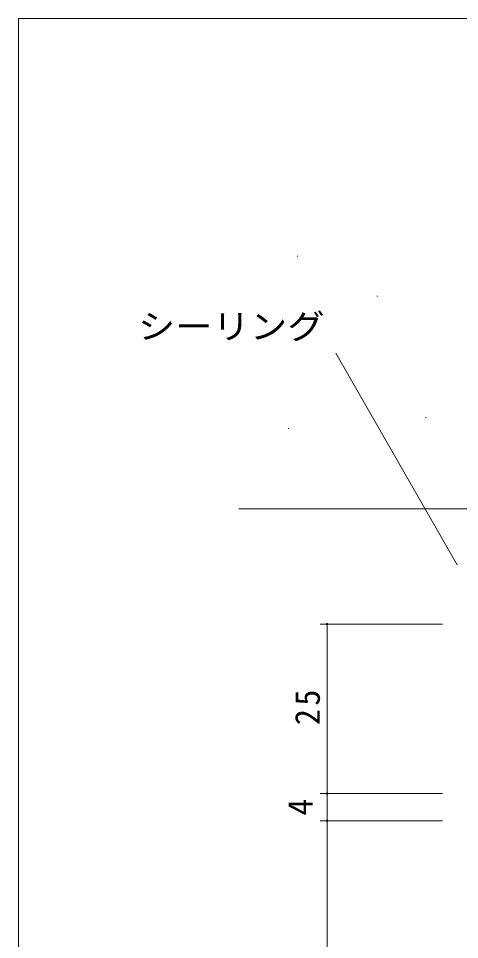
# Model space of a CAD drawing. Units: millimetres on the paper. Extents: x -1103 to 373, y -297 to 267.
# Drawn here: x -417.7 to -352.7, y 128.6 to 264.4 of the extents above; entities that cross this region are included whole.
import ezdxf
from ezdxf.enums import TextEntityAlignment as Align

# ---------------------------------------------------------------- set-up
doc = ezdxf.new("R2010")
doc.units = ezdxf.units.MM
for name, color, linetype, lineweight in [('0-1_YKK_ZWAK', 7, 'Continuous', 9), ('0-4_YSS_K', 3, 'Continuous', 9), ('0-5_YKK_D', 6, 'Continuous', 9)]:
    doc.layers.add(name, color=color, linetype=linetype, lineweight=lineweight)
doc.styles.add('ＭＳ ゴシック', font='')
doc.styles.get('ＭＳ ゴシック').set_extended_font_data('MS Gothic')

msp = doc.modelspace()

# ---------------------------------------------------------------- linework, layer by layer
at = {"layer": '0-1_YKK_ZWAK'}
for p in [(-417.7, -260.575), (352.3, 264.425)]:
    msp.add_line(p, (-417.7, 264.425), dxfattribs=at)
at = {"layer": '0-4_YSS_K'}
for p, q in [((-376.653, 229.345), (-376.553, 229.345)), ((-364.912, 223.479), (-364.812, 223.479)), ((-357.737, 205.553), (-357.637, 205.553)), ((-377.958, 203.924), (-377.858, 203.924)), ((-317.239, 192.093), (-385.239, 192.093))]:
    msp.add_line(p, q, dxfattribs=at)
at = {"layer": '0-5_YKK_D'}
for p, q in [((-353.083, 183.819), (-370.943, 215.062)), ((-355.239, 175.093), (-373.239, 175.093)), ((-372.239, 175.093), (-372.239, 150.093)), ((-355.239, 150.093), (-373.239, 150.093)), ((-355.239, 150.093), (-373.239, 150.093)), ((-372.239, 150.093), (-372.239, 146.093)), ((-355.239, 146.093), (-373.239, 146.093)), ((-355.239, 146.093), (-373.239, 146.093)), ((-372.239, 146.093), (-372.239, -153.907))]:
    msp.add_line(p, q, dxfattribs=at)
for centre, start, end in [((-372.239, 175.093), 90, 270), ((-372.239, 175.093), 270, 90), ((-372.239, 150.093), 90, 270), ((-372.239, 150.093), 90, 270), ((-372.239, 150.093), 270, 90), ((-372.239, 150.093), 270, 90), ((-372.239, 146.093), 90, 270), ((-372.239, 146.093), 90, 270), ((-372.239, 146.093), 270, 90), ((-372.239, 146.093), 270, 90)]:
    msp.add_arc(centre, 0.106, start, end, dxfattribs=at)

# ---------------------------------------------------------------- texts
at = {"layer": '0-5_YKK_D', "color": 3, "style": 'ＭＳ ゴシック', "width": 1.1}
msp.add_text('シーリング', height=3.666, dxfattribs=at).set_placement((-400.103, 216.062), align=Align.BOTTOM_LEFT)
at = {"layer": '0-5_YKK_D', "color": 3, "style": 'ＭＳ ゴシック'}
msp.add_text('4', height=3.666, rotation=90, dxfattribs=at).set_placement((-373.239, 146.855), align=Align.BOTTOM_LEFT)
at = {"layer": '0-5_YKK_D', "color": 3, "insert": (-373.239, 160.193), "char_height": 3.666, "attachment_point": 7, "rotation": 90, "style": 'ＭＳ ゴシック'}
msp.add_mtext('\\T1.21;\\W0.95;25', dxfattribs=at)

doc.saveas('drawing.dxf')
